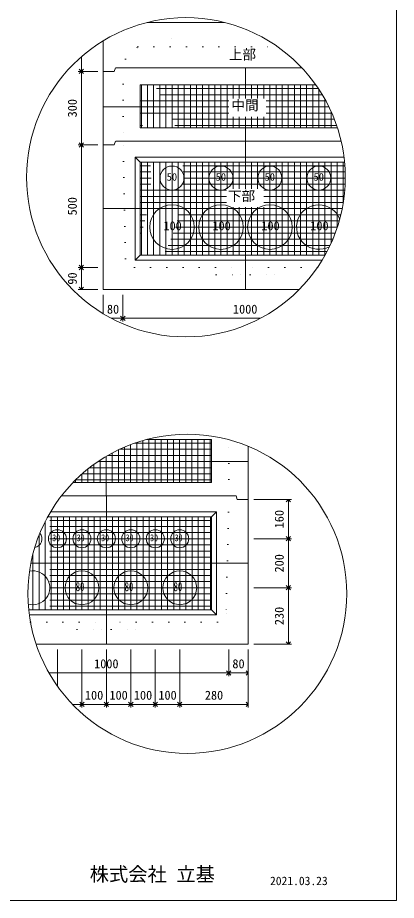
# Model space of a CAD drawing. Units: millimetres, scale not verified. Extents: x -6420 to 6420, y -3057 to 3057.
# Drawn here: x -3826 to -2340, y -2643 to 815 of the extents above; entities that cross this region are included whole.
import ezdxf
from ezdxf.enums import TextEntityAlignment as Align

# ---------------------------------------------------------------- set-up
doc = ezdxf.new("R2010")
doc.units = ezdxf.units.MM
doc.header["$LTSCALE"] = 20
for name, pattern in [('DASHED1', [1.8, 1.2, -0.6]), ('USER2', [50.8, 31.75, -6.35, 6.35, -6.35]), ('USER5', [3.185, 0.01, -3.175])]:
    doc.linetypes.add(name, pattern=pattern)
for name, color, linetype, lineweight in [('0-2_waku', 7, 'Continuous', 18), ('0-3_gaikei', 7, 'Continuous', 18), ('0-4_kakure', 7, 'DASHED1', 5), ('0-5_sunpou', 7, 'Continuous', 5), ('0-7_hole', 7, 'Continuous', 18), ('0-8_uchigawa', 6, 'Continuous', 18), ('0-D_文字１', 7, 'Continuous', 18), ('0-E_コア部分\u3000寸法補助線3', 150, 'USER2', 18), ('0-F_コア部分\u3000寸法補助線2', 150, 'USER2', 18), ('1-0_コア部分\u3000中心補助線', 1, 'Continuous', 18), ('1-1_コア部分\u3000寸法補助線', 7, 'USER2', 5), ('1-2_uchigawa2', 6, 'USER2', 18)]:
    doc.layers.add(name, color=color, linetype=linetype, lineweight=lineweight)
doc.styles.add('ＭＳ ゴシック', font='')
doc.styles.get('ＭＳ ゴシック').set_extended_font_data('MS Gothic')

# ---------------------------------------------------------------- blocks, each defined once
blk = doc.blocks.new('_Open90')
at = {"layer": '0-5_sunpou'}
blk.add_line((0, 0), (-1, 0), dxfattribs=at)
blk.add_lwpolyline([(-0.5, 0.5), (0, 0), (-0.5, -0.5)], dxfattribs=at)

msp = doc.modelspace()

# ---------------------------------------------------------------- linework, layer by layer
at = {"layer": '0-2_waku'}
for p in [(-2340.36, 3056.72), (-6420.36, -2643.28), (-6420.36, -2643.28), (-6420.36, -2643.28), (-6420.36, -2643.28)]:
    msp.add_line(p, (-2340.36, -2643.28), dxfattribs=at)
at = {"layer": '0-3_gaikei'}
for p, q in [((-3317.35, 795.86), (-3245.29, 795.86)), ((-3317.35, 795.86), (-3245.29, 795.86)), ((-3317.35, 795.86), (-3245.29, 795.86)), ((-3014.56, 795.86), (-3317.35, 795.86)), ((-3317.29, 795.86), (-3014.56, 795.86)), ((-3317.29, 795.86), (-3014.56, 795.86)), ((-3490.09, 603.86), (-3490.09, 723.88)), ((-3490.09, 603.86), (-3490.09, -250.54)), ((-3446.89, 603.86), (-3490.09, 603.86)), ((-3446.89, 603.86), (-3490.09, 603.86)), ((-3442.09, 618.26), (-3446.89, 603.86)), ((-2932.48, 618.26), (-3441.28, 618.26)), ((-2711.17, 618.26), (-2933.29, 618.26)), ((-3446.89, 315.86), (-3490.09, 315.86)), ((-3446.89, 315.86), (-3490.09, 315.86)), ((-3442.09, 330.26), (-3446.89, 315.86)), ((-2932.48, 330.26), (-3441.28, 330.26)), ((-2556.88, 330.26), (-2933.29, 330.26)), ((-3490.09, -250.54), (-2721.68, -250.54)), ((-3490.09, -250.54), (-2721.68, -250.54)), ((-3490.09, -250.54), (-2721.68, -250.54)), ((-2921.16, -1341.99), (-2921.16, -864.71)), ((-2969.16, -1058.79), (-2964.36, -1073.19)), ((-2921.16, -1073.19), (-2964.36, -1073.19))]:
    msp.add_line(p, q, dxfattribs=at)
for points in [[(-2969.16, -1058.79), (-3477.96, -1058.79), (-3654.05, -1058.79)], [(-3753.57, -1639.59), (-2921.16, -1639.59), (-2921.16, -1073.19)], [(-3741.38, -1639.59), (-2921.16, -1639.59), (-2921.16, -1073.19)]]:
    msp.add_lwpolyline(points, dxfattribs=at)
at = {"layer": '0-4_kakure', "linetype": 'USER5', "lineweight": 18}
for p, q in [((-3221.29, 795.86), (-3221.29, 812.02)), ((-3221.29, 795.86), (-3221.29, 699.86)), ((-3402.88, 651.86), (-3354.88, 699.86)), ((-3354.88, 699.86), (-2805.17, 699.86)), ((-3402.88, 651.86), (-3412.48, 618.26)), ((-3412.48, 618.26), (-3412.48, 330.26)), ((-3402.57, -130.54), (-3412.48, 330.26)), ((-3402.57, -130.54), (-3368.24, -164.14)), ((-3368.24, -164.14), (-2932.48, -164.14)), ((-3047.68, -192.94), (-3076.48, -164.14)), ((-2650.28, -164.14), (-2932.48, -164.14)), ((-2817.28, -192.94), (-2788.48, -164.14)), ((-3047.68, -192.94), (-2951.68, -192.94)), ((-2951.68, -192.94), (-2947.84, -250.54)), ((-2913.28, -192.94), (-2917.12, -250.54)), ((-2913.28, -192.94), (-2817.28, -192.94)), ((-2997.96, -1058.79), (-2997.96, -838.61)), ((-2997.96, -1058.79), (-3007.86, -1519.59)), ((-3007.86, -1519.59), (-3042.2, -1553.19)), ((-3775.6, -1553.19), (-3477.96, -1553.19)), ((-3593.16, -1581.99), (-3621.96, -1553.19)), ((-3042.2, -1553.19), (-3477.96, -1553.19)), ((-3362.76, -1581.99), (-3333.96, -1553.19)), ((-3593.16, -1581.99), (-3497.16, -1581.99)), ((-3497.16, -1581.99), (-3493.32, -1639.59)), ((-3458.76, -1581.99), (-3462.6, -1639.59)), ((-3458.76, -1581.99), (-3362.76, -1581.99))]:
    msp.add_line(p, q, dxfattribs=at)
at = {"layer": '0-5_sunpou', "color": 150, "lineweight": 18}
for p, q in [((-3575.84, 661.35), (-3575.84, 621.14)), ((-3511.21, 603.86), (-3588.32, 603.86)), ((-3532.33, 603.86), (-3588.32, 603.86)), ((-3575.84, 586.58), (-3575.84, 333.14)), ((-3511.21, 315.86), (-3588.32, 315.86)), ((-3511.21, 315.86), (-3588.32, 315.86)), ((-3575.84, 298.58), (-3575.84, -146.86)), ((-3511.21, -164.14), (-3588.32, -164.14)), ((-3532.33, -164.14), (-3588.32, -164.14)), ((-3575.84, -181.42), (-3575.84, -233.26)), ((-3511.21, -250.54), (-3588.32, -250.54)), ((-3490.09, -271.66), (-3490.09, -345.27)), ((-3413.29, -271.66), (-3413.29, -375.74)), ((-3413.29, -271.66), (-3413.29, -375.74)), ((-3458.38, -363.26), (-3430.57, -363.26)), ((-3396.01, -363.26), (-2873.53, -363.26)), ((-2900.04, -1073.19), (-2751.62, -1073.19)), ((-2764.1, -1090.47), (-2764.1, -1209.51)), ((-2900.04, -1226.79), (-2751.62, -1226.79)), ((-2900.04, -1226.79), (-2751.62, -1226.79)), ((-2764.1, -1244.07), (-2764.1, -1401.51)), ((-2900.04, -1418.79), (-2751.62, -1418.79)), ((-2900.04, -1418.79), (-2751.62, -1418.79)), ((-2764.1, -1436.07), (-2764.1, -1622.31)), ((-2900.04, -1639.59), (-2751.62, -1639.59)), ((-3669.96, -1660.71), (-3669.96, -1804.44)), ((-3573.96, -1660.71), (-3573.96, -1887.98)), ((-3573.96, -1660.71), (-3573.96, -1887.98)), ((-3477.96, -1660.71), (-3477.96, -1887.98)), ((-3477.96, -1660.71), (-3477.96, -1887.98)), ((-3381.96, -1660.71), (-3381.96, -1887.98)), ((-3381.96, -1660.71), (-3381.96, -1887.98)), ((-3285.96, -1660.71), (-3285.96, -1887.98)), ((-3285.96, -1660.71), (-3285.96, -1887.98)), ((-3189.96, -1660.71), (-3189.96, -1887.98)), ((-3189.96, -1660.71), (-3189.96, -1887.98)), ((-2997.96, -1660.71), (-2997.96, -1764.79)), ((-2997.96, -1660.71), (-2997.96, -1764.79)), ((-2921.16, -1660.71), (-2921.16, -1764.79)), ((-2921.16, -1660.71), (-2921.16, -1887.98)), ((-3703.25, -1752.31), (-3015.24, -1752.31)), ((-2980.68, -1752.31), (-2938.44, -1752.31)), ((-3611.11, -1875.5), (-3591.24, -1875.5)), ((-3556.68, -1875.5), (-3495.24, -1875.5)), ((-3460.68, -1875.5), (-3399.24, -1875.5)), ((-3364.68, -1875.5), (-3303.24, -1875.5)), ((-3268.68, -1875.5), (-3207.24, -1875.5)), ((-3172.68, -1875.5), (-2938.44, -1875.5))]:
    msp.add_line(p, q, dxfattribs=at)
for centre in [(-3165.96, 189.3), (-3160.34, -1442.32)]:
    msp.add_circle(centre, 625.17, dxfattribs=at)
at = {"layer": '0-7_hole'}
for centre, radius in [((-3220.48, 186.26), 47.04), ((-3028.48, 186.26), 47.04), ((-2836.48, 186.26), 47.04), ((-2644.48, 186.26), 47.04), ((-3220.48, -5.74), 87.36), ((-3028.48, -5.74), 87.36), ((-2836.48, -5.74), 87.36), ((-3669.96, -1226.79), 35.52), ((-3573.96, -1226.79), 35.52), ((-3477.96, -1226.79), 35.52), ((-3381.96, -1226.79), 35.52), ((-3285.96, -1226.79), 35.52), ((-3189.96, -1226.79), 35.52), ((-3573.96, -1418.79), 66.24), ((-3381.96, -1418.79), 66.24), ((-3189.96, -1418.79), 66.24)]:
    msp.add_circle(centre, radius, dxfattribs=at)
for centre, radius, start, end in [((-2644.48, -5.74), 87.36, 20.66629, 298.32089), ((-3765.96, -1226.79), 35.52, 281.59033, 39.2294), ((-3765.96, -1418.79), 66.24, 253.99064, 101.55918)]:
    msp.add_arc(centre, radius, start, end, dxfattribs=at)
at = {"layer": '0-8_uchigawa'}
for p, q in [((-3364.48, 267.86), (-3345.28, 248.66)), ((-3364.48, -135.34), (-3364.48, 267.86)), ((-3345.28, 248.66), (-2932.48, 248.66)), ((-3345.28, -116.14), (-3345.28, 248.66)), ((-2932.48, 248.66), (-2543.61, 248.66)), ((-3364.48, -135.34), (-3345.28, -116.14)), ((-3364.48, -135.34), (-2631.68, -135.34)), ((-3345.28, -116.14), (-2620.48, -116.14)), ((-3065.16, -1505.19), (-3065.16, -1140.39)), ((-3045.96, -1524.39), (-3045.96, -1121.19)), ((-3782.34, -1505.19), (-3065.16, -1505.19)), ((-3045.96, -1524.39), (-3065.16, -1505.19)), ((-3780.1, -1524.39), (-3045.96, -1524.39))]:
    msp.add_line(p, q, dxfattribs=at)
for points in [[(-3364.48, 267.86), (-2932.48, 267.86), (-2545.74, 267.86)], [(-3707.77, -1140.39), (-3477.96, -1140.39), (-3065.16, -1140.39), (-3045.96, -1121.19)], [(-3696.73, -1121.19), (-3477.96, -1121.19), (-3045.96, -1121.19)]]:
    msp.add_lwpolyline(points, dxfattribs=at)
at = {"layer": '0-E_コア部分\u3000寸法補助線3'}
for p, q in [((-3340.48, 383.06), (-3340.48, 551.06)), ((-3292.48, 383.06), (-3292.48, 551.06)), ((-3244.48, 383.06), (-3244.48, 551.06)), ((-3196.48, 383.06), (-3196.48, 551.06)), ((-3148.48, 383.06), (-3148.48, 551.06)), ((-3100.48, 383.06), (-3100.48, 551.06)), ((-3052.48, 383.06), (-3052.48, 551.06)), ((-3004.48, 383.06), (-3004.48, 551.06)), ((-2956.48, 498.03), (-2956.48, 551.06)), ((-2908.48, 498.03), (-2908.48, 551.06)), ((-2860.48, 498.03), (-2860.48, 551.06)), ((-2812.48, 383.06), (-2812.48, 551.06)), ((-2764.48, 383.06), (-2764.48, 551.06)), ((-2716.48, 383.06), (-2716.48, 551.06)), ((-2668.48, 383.06), (-2668.48, 551.06)), ((-2997.8, 488.66), (-3345.28, 488.66)), ((-2617.12, 488.66), (-2850.92, 488.66)), ((-2620.48, 383.06), (-2620.48, 494.74)), ((-2997.8, 440.66), (-3345.28, 440.66)), ((-2956.48, 383.06), (-2956.48, 426.16)), ((-2908.48, 383.06), (-2908.48, 426.16)), ((-2860.48, 383.06), (-2860.48, 426.16)), ((-2593.54, 440.66), (-2850.92, 440.66)), ((-2572.48, 383.06), (-2572.48, 385.82)), ((-3340.48, -116.14), (-3340.48, 248.66)), ((-3292.48, -116.14), (-3292.48, 248.66)), ((-3244.48, -116.14), (-3244.48, 248.66)), ((-3196.48, -116.14), (-3196.48, 248.66)), ((-3148.48, -116.14), (-3148.48, 248.66)), ((-3100.48, -116.14), (-3100.48, 248.66)), ((-3052.48, -116.14), (-3052.48, 248.66)), ((-3004.48, 143.63), (-3004.48, 248.66)), ((-2956.48, 143.63), (-2956.48, 248.66)), ((-2908.48, 143.63), (-2908.48, 248.66)), ((-2860.48, 143.63), (-2860.48, 248.66)), ((-2812.48, -116.14), (-2812.48, 248.66)), ((-2764.48, -116.14), (-2764.48, 248.66)), ((-2716.48, -116.14), (-2716.48, 248.66)), ((-2668.48, -116.14), (-2668.48, 248.66)), ((-2620.48, -116.14), (-2620.48, 248.66)), ((-2572.48, -7.21), (-2572.48, 248.66)), ((-2542.4, 234.26), (-3345.28, 234.26)), ((-2540.79, 186.26), (-3345.28, 186.26)), ((-3006.64, 138.26), (-3345.28, 138.26)), ((-2542.87, 138.26), (-2859.76, 138.26)), ((-3006.64, 90.26), (-3345.28, 90.26)), ((-3004.48, -116.14), (-3004.48, 71.76)), ((-2956.48, -116.14), (-2956.48, 71.76)), ((-2908.48, -116.14), (-2908.48, 71.76)), ((-2860.48, -116.14), (-2860.48, 71.76)), ((-2548.68, 90.26), (-2859.76, 90.26)), ((-2558.32, 42.26), (-3345.28, 42.26)), ((-2571.99, -5.74), (-3345.28, -5.74)), ((-2589.96, -53.74), (-3345.28, -53.74)), ((-2612.66, -101.74), (-3345.28, -101.74)), ((-3358.77, -1005.99), (-3358.77, -849.48)), ((-3310.77, -1005.99), (-3310.77, -837.99)), ((-3262.77, -1005.99), (-3262.77, -837.99)), ((-3214.77, -1005.99), (-3214.77, -837.99)), ((-3166.77, -1005.99), (-3166.77, -837.99)), ((-3118.77, -1005.99), (-3118.77, -837.99)), ((-3070.77, -1005.99), (-3070.77, -837.99)), ((-3454.77, -1005.99), (-3454.77, -890.82)), ((-3406.77, -1005.99), (-3406.77, -867.77)), ((-3502.77, -1005.99), (-3502.77, -919.27)), ((-3065.97, -900.39), (-3472.03, -900.39)), ((-3550.77, -1005.99), (-3550.77, -954.05)), ((-3065.97, -948.39), (-3543.58, -948.39)), ((-3598.77, -1005.99), (-3598.77, -996.65)), ((-3693.96, -1505.19), (-3693.96, -1140.39)), ((-3645.96, -1505.19), (-3645.96, -1140.39)), ((-3597.96, -1505.19), (-3597.96, -1140.39)), ((-3549.96, -1505.19), (-3549.96, -1140.39)), ((-3501.96, -1505.19), (-3501.96, -1140.39)), ((-3453.96, -1505.19), (-3453.96, -1140.39)), ((-3405.96, -1505.19), (-3405.96, -1140.39)), ((-3357.96, -1505.19), (-3357.96, -1140.39)), ((-3309.96, -1505.19), (-3309.96, -1140.39)), ((-3261.96, -1505.19), (-3261.96, -1140.39)), ((-3213.96, -1505.19), (-3213.96, -1140.39)), ((-3165.96, -1505.19), (-3165.96, -1140.39)), ((-3117.96, -1505.19), (-3117.96, -1140.39)), ((-3069.96, -1505.19), (-3069.96, -1140.39)), ((-3065.16, -1154.79), (-3715.47, -1154.79)), ((-3065.16, -1202.79), (-3737.81, -1202.79)), ((-3741.96, -1505.19), (-3741.96, -1213.05)), ((-3065.16, -1250.79), (-3755.45, -1250.79)), ((-3065.16, -1298.79), (-3768.81, -1298.79)), ((-3065.16, -1346.79), (-3778.17, -1346.79)), ((-3065.16, -1394.79), (-3783.7, -1394.79)), ((-3065.16, -1442.79), (-3785.51, -1442.79)), ((-3065.16, -1490.79), (-3783.63, -1490.79))]:
    msp.add_line(p, q, dxfattribs=at)
at = {"layer": '0-F_コア部分\u3000寸法補助線2'}
for p, q in [((-3316.48, 383.06), (-3316.48, 551.06)), ((-3268.48, 383.06), (-3268.48, 551.06)), ((-3220.48, 383.06), (-3220.48, 551.06)), ((-3172.48, 383.06), (-3172.48, 551.06)), ((-3076.48, 383.06), (-3076.48, 551.06)), ((-2980.48, 498.03), (-2980.48, 551.06)), ((-2884.48, 498.03), (-2884.48, 551.06)), ((-2788.48, 383.06), (-2788.48, 551.06)), ((-2692.48, 383.06), (-2692.48, 551.06)), ((-2630.91, 512.66), (-3345.28, 512.66)), ((-2583.59, 416.66), (-3345.28, 416.66)), ((-2980.48, 383.06), (-2980.48, 426.16)), ((-2884.48, 383.06), (-2884.48, 426.16)), ((-2596.48, 383.06), (-2596.48, 447.24)), ((-3268.48, -116.14), (-3268.48, 248.66)), ((-3220.48, -116.14), (-3220.48, 248.66)), ((-3172.48, -116.14), (-3172.48, 248.66)), ((-3076.48, -116.14), (-3076.48, 248.66)), ((-2980.48, 143.63), (-2980.48, 248.66)), ((-2884.48, 143.63), (-2884.48, 248.66)), ((-2788.48, -116.14), (-2788.48, 248.66)), ((-2692.48, -116.14), (-2692.48, 248.66)), ((-2596.48, -68.63), (-2596.48, 248.66)), ((-2541.14, 210.26), (-3345.28, 210.26)), ((-3006.64, 114.26), (-3345.28, 114.26)), ((-2545.31, 114.26), (-2859.76, 114.26)), ((-2980.48, -116.14), (-2980.48, 71.76)), ((-2884.48, -116.14), (-2884.48, 71.76)), ((-2564.64, 18.26), (-3345.28, 18.26)), ((-2600.69, -77.74), (-3345.28, -77.74)), ((-3334.77, -1005.99), (-3334.77, -841.98)), ((-3238.77, -1005.99), (-3238.77, -837.99)), ((-3142.77, -1005.99), (-3142.77, -837.99)), ((-3430.77, -1005.99), (-3430.77, -878.66)), ((-3065.97, -876.39), (-3425.97, -876.39)), ((-3526.77, -1005.99), (-3526.77, -935.79)), ((-3065.97, -972.39), (-3572.66, -972.39)), ((-3621.96, -1505.19), (-3621.96, -1140.39)), ((-3525.96, -1505.19), (-3525.96, -1140.39)), ((-3429.96, -1505.19), (-3429.96, -1140.39)), ((-3333.96, -1505.19), (-3333.96, -1140.39)), ((-3237.96, -1505.19), (-3237.96, -1140.39)), ((-3141.96, -1505.19), (-3141.96, -1140.39)), ((-3717.96, -1505.19), (-3717.96, -1159.64)), ((-3065.16, -1178.79), (-3727.26, -1178.79)), ((-3065.16, -1274.79), (-3762.65, -1274.79)), ((-3765.96, -1505.19), (-3765.96, -1287.17)), ((-3065.16, -1370.79), (-3781.41, -1370.79)), ((-3065.16, -1466.79), (-3785.03, -1466.79))]:
    msp.add_line(p, q, dxfattribs=at)
at = {"layer": '1-0_コア部分\u3000中心補助線'}
for p, q in [((-2932.48, 498.03), (-2932.48, 618.26)), ((-2997.8, 464.66), (-3490.09, 464.66)), ((-2604.69, 464.66), (-2850.92, 464.66)), ((-2932.48, 330.26), (-2932.48, 426.16)), ((-2932.48, 143.63), (-2932.48, 330.26)), ((-2932.48, -250.54), (-2932.48, 71.76)), ((-3489.28, 66.26), (-2553.01, 66.26)), ((-2922.79, -924.39), (-3510.46, -924.39)), ((-3478.77, -1058.79), (-3478.77, -904.32)), ((-3477.96, -1639.59), (-3477.96, -1058.79)), ((-3773.98, -1322.79), (-2921.16, -1322.79))]:
    msp.add_line(p, q, dxfattribs=at)
at = {"layer": '1-1_コア部分\u3000寸法補助線'}
for p, q in [((-2646.17, 536.66), (-3345.28, 536.66)), ((-3316.48, 383.06), (-3316.48, 551.06)), ((-3220.48, 383.06), (-3220.48, 551.06)), ((-3124.48, 383.06), (-3124.48, 551.06)), ((-3028.48, 383.06), (-3028.48, 551.06)), ((-2836.48, 383.06), (-2836.48, 551.06)), ((-2740.48, 383.06), (-2740.48, 551.06)), ((-2644.48, 383.06), (-2644.48, 534.12)), ((-2574.79, 392.66), (-3345.28, 392.66)), ((-3316.48, -116.14), (-3316.48, 248.66)), ((-3220.48, -116.14), (-3220.48, 248.66)), ((-3124.48, -116.14), (-3124.48, 248.66)), ((-3028.48, -116.14), (-3028.48, 248.66)), ((-2836.48, -116.14), (-2836.48, 248.66)), ((-2740.48, -116.14), (-2740.48, 248.66)), ((-2644.48, -116.14), (-2644.48, 248.66)), ((-2548.48, 91.55), (-2548.48, 248.66)), ((-2541.37, 162.26), (-3345.28, 162.26)), ((-2580.41, -29.74), (-3345.28, -29.74)), ((-3382.77, -1005.99), (-3382.77, -858.06)), ((-3065.97, -852.39), (-3367.27, -852.39)), ((-3286.77, -1005.99), (-3286.77, -837.99)), ((-3190.77, -1005.99), (-3190.77, -837.99)), ((-3094.77, -1005.99), (-3094.77, -837.99)), ((-3065.97, -996.39), (-3598.5, -996.39)), ((-3574.77, -1005.99), (-3574.77, -974.25)), ((-3669.96, -1505.19), (-3669.96, -1140.39)), ((-3573.96, -1505.19), (-3573.96, -1140.39)), ((-3381.96, -1505.19), (-3381.96, -1140.39)), ((-3285.96, -1505.19), (-3285.96, -1140.39)), ((-3189.96, -1505.19), (-3189.96, -1140.39)), ((-3093.96, -1505.19), (-3093.96, -1140.39)), ((-3065.16, -1226.79), (-3747.19, -1226.79)), ((-3765.96, -1505.19), (-3765.96, -1287.17)), ((-3065.16, -1418.79), (-3785.07, -1418.79))]:
    msp.add_line(p, q, dxfattribs=at)
at = {"layer": '1-2_uchigawa2'}
for p, q in [((-3345.28, 551.06), (-2932.48, 551.06)), ((-3345.28, 551.06), (-3345.28, 383.06)), ((-2656.09, 551.06), (-2932.48, 551.06)), ((-3345.28, 383.06), (-2932.48, 383.06)), ((-2571.57, 383.06), (-2932.48, 383.06)), ((-3065.97, -837.99), (-3320.41, -837.99)), ((-3065.97, -837.99), (-3065.97, -1005.99)), ((-3608.06, -1005.99), (-3478.77, -1005.99)), ((-3065.97, -1005.99), (-3478.77, -1005.99))]:
    msp.add_line(p, q, dxfattribs=at)

# ---------------------------------------------------------------- block references
at = {"layer": '0-5_sunpou', "xscale": 17.28, "yscale": 17.28}
for p, rotation in [((-3575.84, 603.86), 270), ((-3575.84, 603.86), 90), ((-3575.84, 315.86), 270), ((-3575.84, 315.86), 90), ((-3575.84, -164.14), 270), ((-3575.84, -164.14), 90), ((-3575.84, -250.54), 270), ((-3413.29, -363.26), 180), ((-2764.1, -1073.19), 90), ((-2764.1, -1226.79), 270), ((-2764.1, -1226.79), 90), ((-2764.1, -1418.79), 270), ((-2764.1, -1418.79), 90), ((-2764.1, -1639.59), 270), ((-2997.96, -1752.31), 180), ((-3573.96, -1875.5), 180), ((-3477.96, -1875.5), 180), ((-3381.96, -1875.5), 180), ((-3285.96, -1875.5), 180), ((-3189.96, -1875.5), 180)]:
    msp.add_blockref('_Open90', p, dxfattribs=dict(at, rotation=rotation))
for p in [(-3413.29, -363.26), (-2997.96, -1752.31), (-2921.16, -1752.31), (-3573.96, -1875.5), (-3477.96, -1875.5), (-3381.96, -1875.5), (-3285.96, -1875.5), (-3189.96, -1875.5), (-2921.16, -1875.5)]:
    msp.add_blockref('_Open90', p, dxfattribs=at)

# ---------------------------------------------------------------- texts
at = {"layer": '0-5_sunpou', "style": 'ＭＳ ゴシック'}
for s, p in [('300', (-3583.52, 423.86)), ('500', (-3583.52, 39.86)), ('90', (-3583.52, -231.34)), ('160', (-2771.78, -1185.99)), ('200', (-2771.78, -1358.79)), ('230', (-2771.78, -1565.19))]:
    msp.add_text(s, height=35.19, rotation=90, dxfattribs=at).set_placement(p, align=Align.BOTTOM_LEFT)
for s, p in [('80', (-3475.69, -355.58)), ('1000', (-2981.29, -355.58)), ('1000', (-3525.96, -1744.63)), ('80', (-2983.56, -1744.63)), ('100', (-3561.96, -1867.82)), ('100', (-3465.96, -1867.82)), ('100', (-3369.96, -1867.82)), ('100', (-3273.96, -1867.82)), ('280', (-3091.56, -1867.82))]:
    msp.add_text(s, height=35.19, dxfattribs=at).set_placement(p, align=Align.BOTTOM_LEFT)
at = {"layer": '0-D_文字１', "style": 'ＭＳ ゴシック'}
for s, height, p in [('上部', 39.1, (-2997.55, 639.02)), ('中間', 39.1, (-2987.25, 439.72)), ('50', 29.91, (-3241.2, 166.74)), ('50', 29.91, (-3049.2, 166.74)), ('50', 29.91, (-2857.2, 166.74)), ('50', 29.91, (-2665.2, 166.74)), ('下部', 39.1, (-3000.89, 84.72)), ('100', 35.19, (-3254.02, -28.95)), ('100', 35.19, (-3062.02, -28.95)), ('100', 35.19, (-2870.02, -28.95)), ('100', 35.19, (-2678.02, -28.95)), ('株式会社 立基', 55.43, (-3543.33, -2585.3)), ('2021.03.23', 33.26, (-2835.98, -2593.59))]:
    msp.add_text(s, height=height, dxfattribs=at).set_placement(p, align=Align.BOTTOM_LEFT)
at = {"layer": '0-D_文字１', "style": 'ＭＳ ゴシック', "width": 0.7}
for s, height, p in [('30', 26.92, (-3690.12, -1244.58)), ('30', 26.92, (-3594.12, -1244.58)), ('30', 26.92, (-3498.12, -1244.58)), ('30', 26.92, (-3402.12, -1244.58)), ('30', 26.92, (-3306.12, -1244.58)), ('30', 26.92, (-3210.12, -1244.58)), ('80', 35.19, (-3598.02, -1442.48)), ('80', 35.19, (-3406.02, -1442.48)), ('80', 35.19, (-3214.02, -1442.48))]:
    msp.add_text(s, height=height, dxfattribs=at).set_placement(p, align=Align.BOTTOM_LEFT)

doc.saveas('drawing.dxf')
